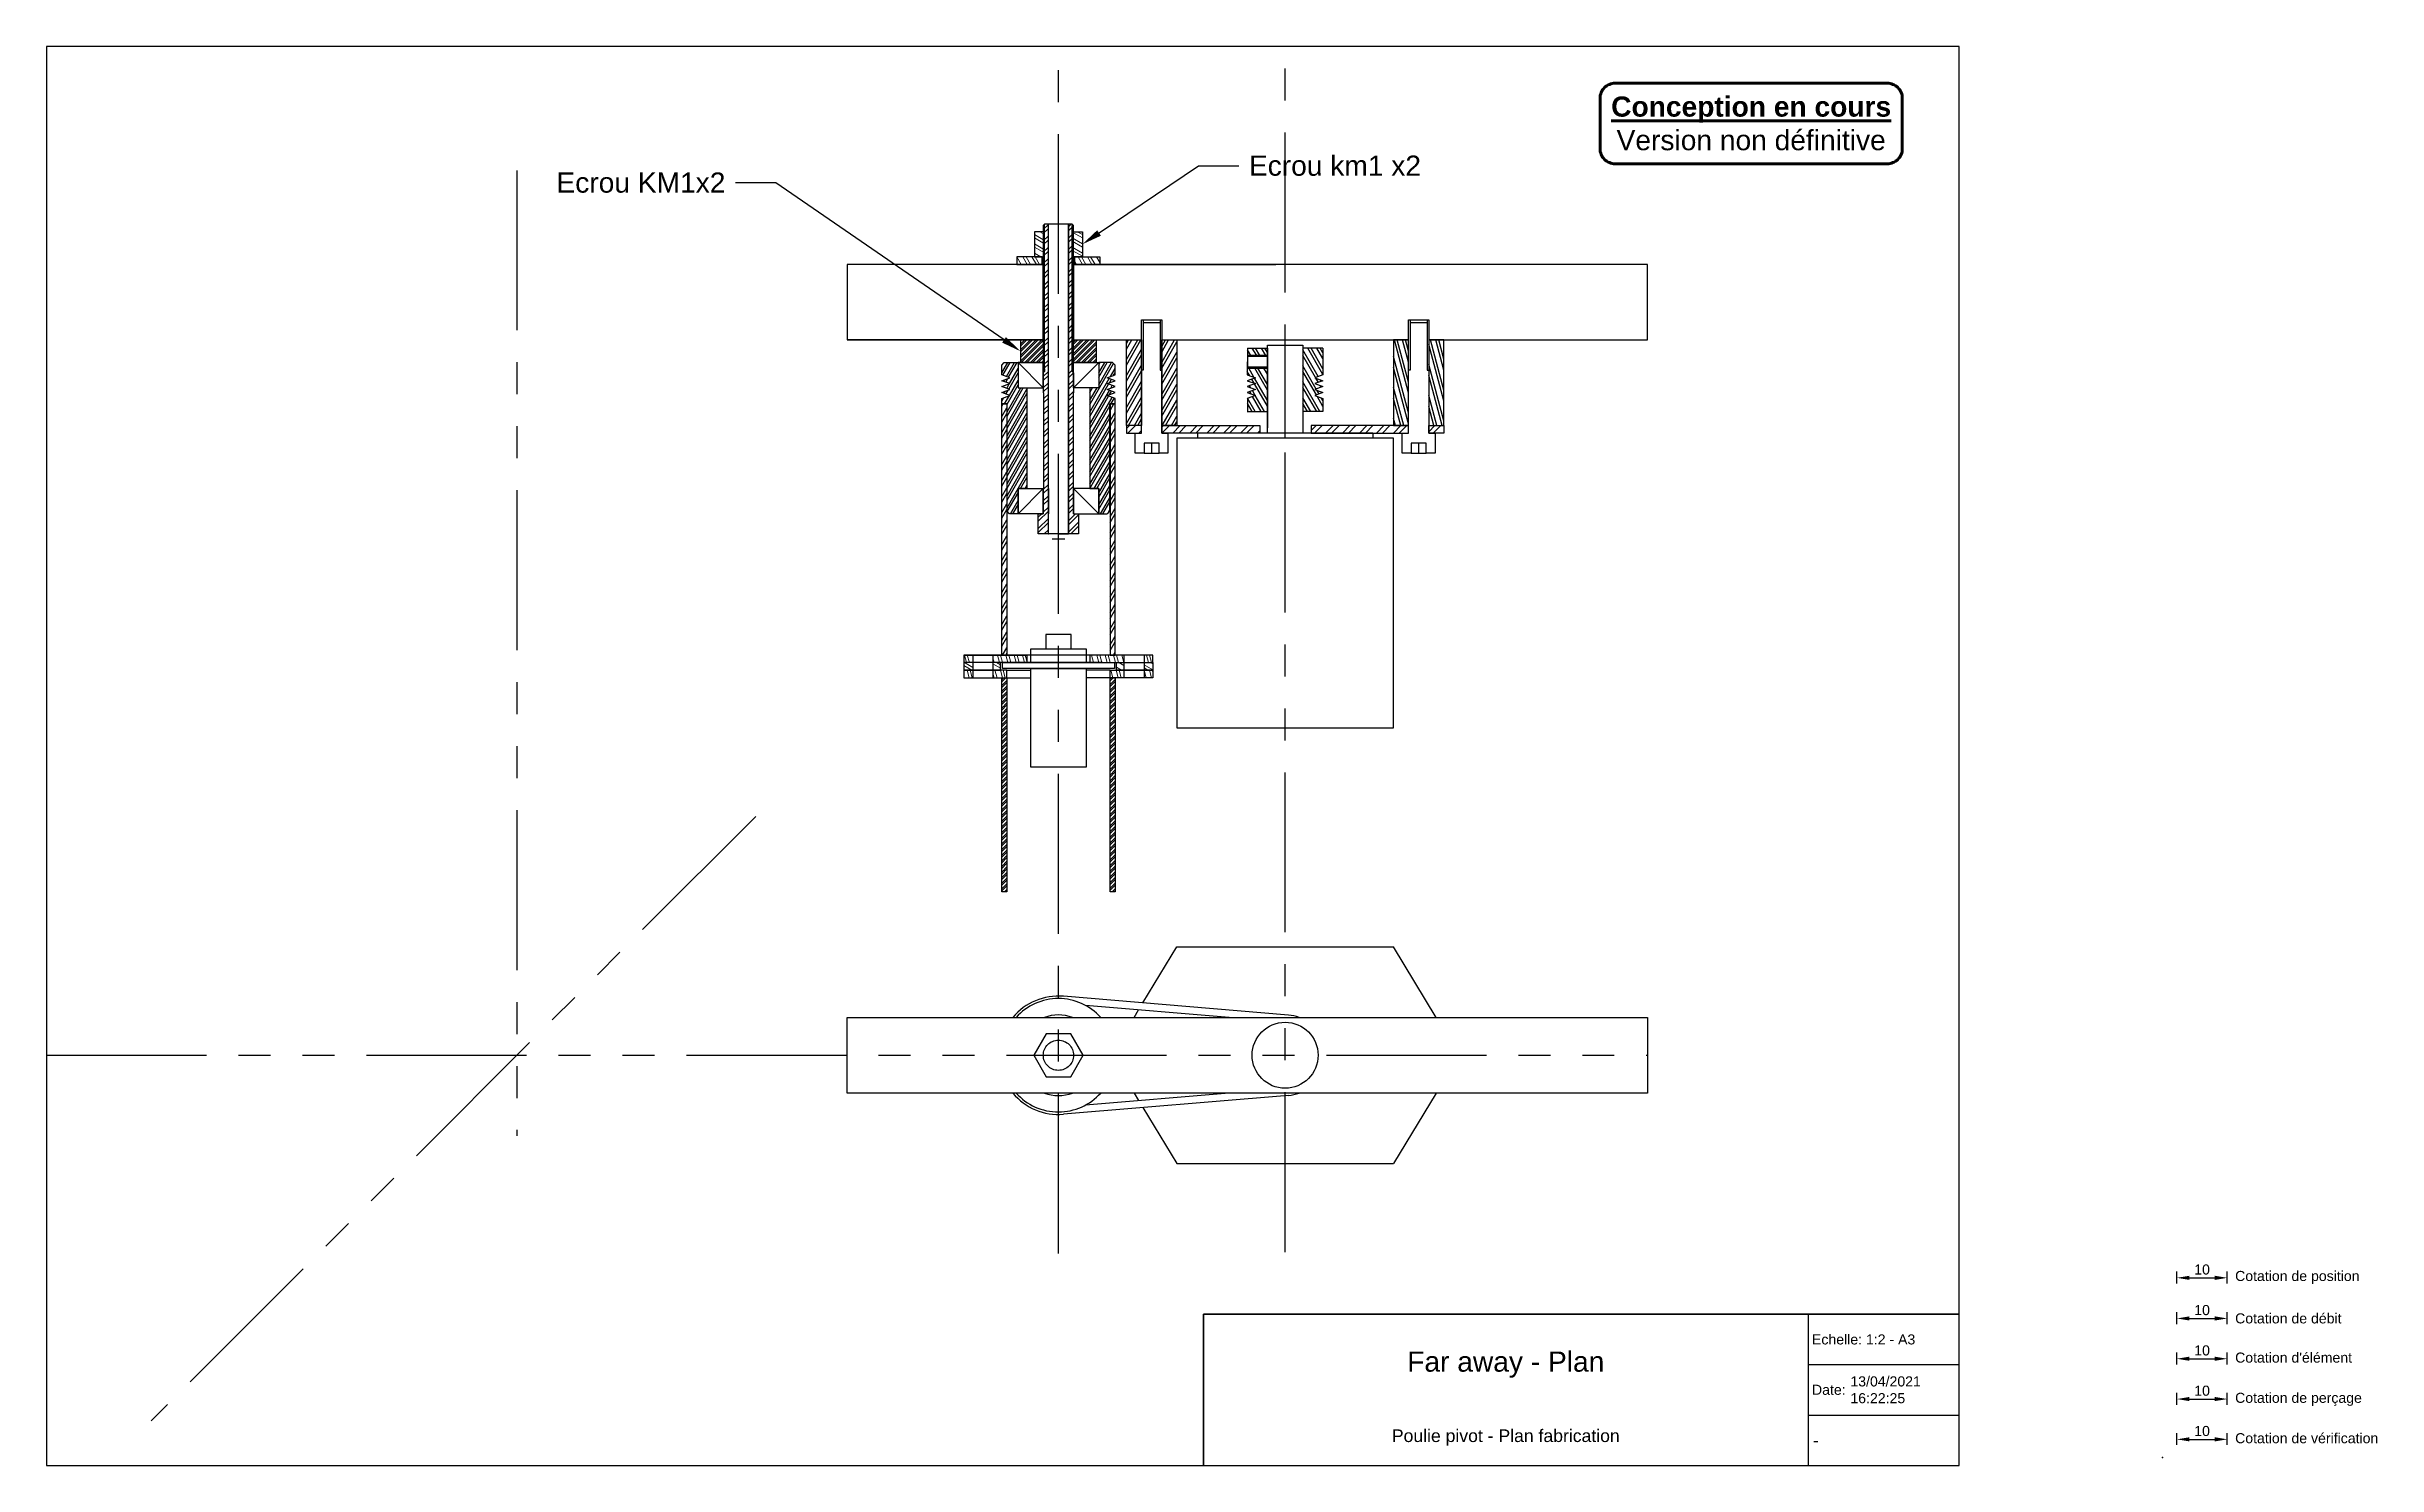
# Paper-space layout 'Plan - Pivot et motorisation' of a CAD drawing. Header units: millimetres. Extents: x 0 to 463, y 0 to 282.
# The model-space entities are those that its viewports show. They can reach past a viewport. Long polylines and large blocks are cut down to what shows.
import ezdxf
from ezdxf import colors
from ezdxf.entities.mleader import LeaderData, LeaderLine
from ezdxf.math import Vec2, Vec3

# ---------------------------------------------------------------- set-up
doc = ezdxf.new("R2010")
doc.units = ezdxf.units.MM
doc.linetypes.add('FANTOME2', pattern=[31.75, 15.875, -3.175, 3.175, -3.175, 3.175, -3.175])
for name, color, linetype in [('01 Element de construction', 40, 'FANTOME2'), ('02 Cotation de position', 172, 'Continuous'), ('02 Cotation débit', 190, 'Continuous'), ('02 Cotation perçage', 94, 'Continuous'), ('02 Cotation verification', 252, 'Continuous'), ('02 Cotation élément', 7, 'Continuous'), ('04 Axe usiné', 7, 'Continuous'), ('99 Cartouche', 7, 'Continuous')]:
    doc.layers.add(name, color=color, linetype=linetype)
doc.layers.add('03 Hachures', color=252, linetype='Continuous', lineweight=20)
doc.styles.add('Arial', font='arial.ttf')
doc.styles.get("Standard").update_dxf_attribs({"font": 'arial.ttf'})
doc.dimstyles.new('ISO-25', dxfattribs={"dimtxt": 2.5, "dimasz": 2.5, "dimexe": 1.25, "dimexo": 0.625, "dimtad": 1, "dimtxsty": 'Standard', "dimcen": 2.5, "dimadec": 0, "dimazin": 0, "dimtfac": 1, "dimtmove": 0, "dimatfit": 3, "dimfxl": 0, "dimarcsym": 0})
pattern_1 = [(45, (0, 0), (-1.122532, 1.122532), []), (45, (0, 0.7937), (-1.122532, 1.122532), [])]

# ---------------------------------------------------------------- blocks, each defined once
blk = doc.blocks.new('Conception en cours')
at = {"layer": '99 Cartouche', "color": 1, "lineweight": 100}
blk.add_lwpolyline([(-27, 8), (27, 8, -0.414214), (30, 5), (30, -5, -0.414214), (27, -8), (-27, -8, -0.414214), (-30, -5), (-30, 5, -0.414214)], format="xyb", close=True, dxfattribs=at)
at = {"layer": '99 Cartouche', "lineweight": 100, "insert": (0, 0), "char_height": 4, "attachment_point": 5, "style": 'Arial'}
blk.add_mtext_dynamic_manual_height_columns('{\\fArial|b1|i0|c0|p34;\\L\\C1;Conception en cours\\P\\fArial|b0|i0|c0|p34;\\lVersion non définitive}', width=68.9294, gutter_width=12.5, heights=[0], dxfattribs=at)
blk = doc.blocks.new('*D2')
at = {"layer": '02 Cotation débit', "color": 0, "lineweight": -2, "transparency": 16777216}
for p, q in [((423, 28.22), (423, 30.59)), ((425.5, 29.34), (430.5, 29.34)), ((433, 28.22), (433, 30.59))]:
    blk.add_line(p, q, dxfattribs=at)
at = {"layer": '02 Cotation débit', "color": 0, "transparency": 16777216}
for points in [[(425.5, 29.76), (425.5, 28.93), (423, 29.34)], [(430.5, 29.76), (430.5, 28.93), (433, 29.34)]]:
    blk.add_solid(points, dxfattribs=at)
at = {"layer": 'Defpoints', "color": 0, "transparency": 16777216}
for p in [(433, 29.34), (423, 27.6), (433, 27.6)]:
    blk.add_point(p, dxfattribs=at)
at = {"layer": '02 Cotation débit', "color": 0, "transparency": 16777216, "insert": (428, 30.99), "char_height": 2, "attachment_point": 5}
blk.add_mtext('10', dxfattribs=at)
blk = doc.blocks.new('*D3')
at = {"layer": '02 Cotation élément', "color": 0, "lineweight": -2, "transparency": 16777216}
for p, q in [((423, 20.22), (423, 22.59)), ((425.5, 21.34), (430.5, 21.34)), ((433, 20.22), (433, 22.59))]:
    blk.add_line(p, q, dxfattribs=at)
at = {"layer": '02 Cotation élément', "color": 0, "transparency": 16777216}
for points in [[(425.5, 21.76), (425.5, 20.93), (423, 21.34)], [(430.5, 21.76), (430.5, 20.93), (433, 21.34)]]:
    blk.add_solid(points, dxfattribs=at)
at = {"layer": 'Defpoints', "color": 0, "transparency": 16777216}
for p in [(423, 19.6), (433, 21.34), (433, 19.6)]:
    blk.add_point(p, dxfattribs=at)
at = {"layer": '02 Cotation élément', "color": 0, "transparency": 16777216, "insert": (428, 22.99), "char_height": 2, "attachment_point": 5}
blk.add_mtext('10', dxfattribs=at)
blk = doc.blocks.new('*D4')
at = {"layer": '02 Cotation perçage', "color": 0, "lineweight": -2, "transparency": 16777216}
for p, q in [((423, 12.22), (423, 14.59)), ((433, 12.22), (433, 14.59)), ((425.5, 13.34), (430.5, 13.34))]:
    blk.add_line(p, q, dxfattribs=at)
at = {"layer": '02 Cotation perçage', "color": 0, "transparency": 16777216}
for points in [[(425.5, 13.76), (425.5, 12.93), (423, 13.34)], [(430.5, 13.76), (430.5, 12.93), (433, 13.34)]]:
    blk.add_solid(points, dxfattribs=at)
at = {"layer": 'Defpoints', "color": 0, "transparency": 16777216}
for p in [(423, 11.6), (433, 13.34), (433, 11.6)]:
    blk.add_point(p, dxfattribs=at)
at = {"layer": '02 Cotation perçage', "color": 0, "transparency": 16777216, "insert": (428, 14.99), "char_height": 2, "attachment_point": 5}
blk.add_mtext('10', dxfattribs=at)
blk = doc.blocks.new('*D5')
at = {"layer": '02 Cotation verification', "color": 0, "lineweight": -2, "transparency": 16777216}
for p, q in [((423, 4.22), (423, 6.59)), ((425.5, 5.34), (430.5, 5.34)), ((433, 4.22), (433, 6.59))]:
    blk.add_line(p, q, dxfattribs=at)
at = {"layer": '02 Cotation verification', "color": 0, "transparency": 16777216}
for points in [[(425.5, 5.76), (425.5, 4.93), (423, 5.34)], [(430.5, 5.76), (430.5, 4.93), (433, 5.34)]]:
    blk.add_solid(points, dxfattribs=at)
at = {"layer": 'Defpoints', "color": 0, "transparency": 16777216}
for p in [(433, 5.34), (423, 3.6), (433, 3.6)]:
    blk.add_point(p, dxfattribs=at)
at = {"layer": '02 Cotation verification', "color": 0, "transparency": 16777216, "insert": (428, 6.99), "char_height": 2, "attachment_point": 5}
blk.add_mtext('10', dxfattribs=at)
blk = doc.blocks.new('*D6')
at = {"layer": '02 Cotation de position', "color": 0, "lineweight": -2, "transparency": 16777216}
for p, q in [((423, 36.29), (423, 38.66)), ((425.5, 37.41), (430.5, 37.41)), ((433, 36.29), (433, 38.66))]:
    blk.add_line(p, q, dxfattribs=at)
at = {"layer": '02 Cotation de position', "color": 0, "transparency": 16777216}
for points in [[(425.5, 37.82), (425.5, 36.99), (423, 37.41)], [(430.5, 37.82), (430.5, 36.99), (433, 37.41)]]:
    blk.add_solid(points, dxfattribs=at)
at = {"layer": 'Defpoints', "color": 0, "transparency": 16777216}
for p in [(433, 37.41), (423, 35.66), (433, 35.66)]:
    blk.add_point(p, dxfattribs=at)
at = {"layer": '02 Cotation de position', "color": 0, "transparency": 16777216, "insert": (428, 39.05), "char_height": 2, "attachment_point": 5}
blk.add_mtext('10', dxfattribs=at)
blk = doc.blocks.new('Collecteur trounant apresusinage')
blk.add_line((17.45, -11.1), (-17.45, -11.1))
for points in [[(-5, -5.6), (5, -5.6), (5, 0), (-5, 0)], [(-11, -5.6), (11, -5.6), (11, -11.1), (-11, -11.1)], [(-22.25, -11.1), (22.25, -11.1), (22.25, -13.5), (-22.25, -13.5)], [(-11, -13.5), (11, -13.5), (11, -52.6), (-11, -52.6)]]:
    blk.add_lwpolyline(points, close=True)
blk = doc.blocks.new('Poulie pivot')
for points in [[(-20.4, 0.84), (-20.4, 43.44), (-22.5, 43.44), (-22.5, 45.65), (-19.29, 46.82), (-22.5, 47.99), (-19.29, 49.16), (-22.5, 50.33), (-19.29, 51.5), (-22.5, 52.67), (-19.29, 53.84), (-22.5, 55.01), (-22.5, 58.84), (-21.5, 59.84), (-16, 59.84), (-16, 49.84), (-12.5, 49.84), (-12.5, 9.84), (-16, 9.84), (-16, -0.16), (-19.4, -0.16)], [(20.4, 0.84), (20.4, 43.44), (22.5, 43.44), (22.5, 45.65), (19.29, 46.82), (22.5, 47.99), (19.29, 49.16), (22.5, 50.33), (19.29, 51.5), (22.5, 52.67), (19.29, 53.84), (22.5, 55.01), (22.5, 58.84), (21.5, 59.84), (16, 59.84), (16, 49.84), (12.5, 49.84), (12.5, 9.84), (16, 9.84), (16, -0.16), (19.4, -0.16)]]:
    blk.add_lwpolyline(points, close=True)
blk = doc.blocks.new('Axe - Pivot principal')
at = {"layer": '02 Cotation élément'}
h = blk.add_hatch(dxfattribs=at)
h.set_pattern_fill('STEEL', color=256)
h.set_pattern_definition([(45, (-669.2442, 111.884), (-2.245064, 2.245064), []), (45, (-669.2442, 113.4716), (-2.245064, 2.245064), [])])
h.paths.add_polyline_path([(-4, 123), (-5.5, 123), (-5.5, 64.5), (-6, 64), (-6, 56), (-5.8, 56), (-5.8, 18), (-6, 18), (-6, 8), (-8, 8), (-8, 0), (-4, 0)])
h.paths.add_polyline_path([(5.5, 122.5), (5.5, 123), (4, 123), (4, 0), (8, 0), (8, 8), (6, 8), (6, 18), (5.8, 18), (5.8, 56), (6, 56), (6, 64), (5.5, 64.5)])
h.paths.add_polyline_path([(6, 122.5), (5.5, 123), (5.5, 122.5), (5.5, 66), (6, 66)], flags=17)
h.paths.add_polyline_path([(-5.5, 123), (-6, 122.5), (-6, 66), (-5.5, 66)], flags=17)
for p, q in [((-4, 0), (-4, 123)), ((-4, 0), (-4, 123)), ((4, 0), (4, 123)), ((4, 123), (4, 0)), ((-6, 66), (-5.5, 65.5)), ((-5.5, 65.5), (-5.5, 64.5)), ((6, 66), (5.5, 65.5)), ((-6, 64), (-5.5, 64.5)), ((-6, 64), (-6, 56)), ((-5.8, 56), (-6, 56)), ((6, 64), (5.5, 64.5)), ((-6, 8), (-6, 18)), ((-5.8, 18), (-6, 18)), ((-4, 18), (-4, 8)), ((4, 18), (4, 8)), ((5.8, 18), (6, 18)), ((6, 8), (6, 18)), ((-8, 0), (-8, 8)), ((-8, 8), (-6, 8)), ((-4, 0), (-8, 0)), ((0, 0), (-4, 0)), ((0, 0), (4, 0)), ((8, 0), (4, 0)), ((6, 8), (8, 8)), ((8, 8), (8, 0))]:
    blk.add_line(p, q, dxfattribs=at)
at = {"layer": '04 Axe usiné'}
for p, q in [((-6, 122.5), (-5.5, 123)), ((-6, 122.5), (-6, 66)), ((5.5, 123), (-5.5, 123)), ((-5.5, 64.5), (-5.5, 123)), ((5.5, 123), (5.5, 122.5)), ((6, 122.5), (5.5, 123)), ((5.5, 64.5), (5.5, 122.5)), ((6, 66), (6, 122.5)), ((-6, 66), (-5.5, 66)), ((6, 66), (5.5, 66)), ((-5.8, 18), (-5.8, 56)), ((6, 56), (5.8, 56)), ((5.8, 56), (5.8, 18)), ((6, 64), (6, 56)), ((6, 16), (6, 8)), ((-8, 0), (-8, 8)), ((-8, 8), (-6, 8)), ((8, 0), (-8, 0)), ((8, 8), (8, 0))]:
    blk.add_line(p, q, dxfattribs=at)

msp = doc.modelspace()

# ---------------------------------------------------------------- hatches: boundary and pattern name
h = msp.add_hatch()
h.set_pattern_fill('STEEL', color=256, angle=195)
h.set_pattern_definition([(240, (0, -1), (2.74963, -1.5875), []), (240, (0.411, -2.5334), (2.74963, -1.5875), [])])
h.paths.add_polyline_path([(57, 30.42), (57, -3.58), (63, -3.58), (63, 30.42)])
h.paths.add_polyline_path([(49, -3.58), (49, 30.42), (43, 30.42), (43, -3.58)])
h = msp.add_hatch()
h.set_pattern_fill('STEEL', color=256, angle=240)
h.set_pattern_definition([(285, (0, -1), (3.066814, 0.82175), []), (285, (1.3748, -1.7938), (3.066814, 0.82175), [])])
h.paths.add_polyline_path([(155, 30.42), (149, 30.42), (149, -3.58), (155, -3.58)])
h.paths.add_polyline_path([(169, 30.42), (163, 30.42), (163, -3.58), (169, -3.58)])
h = msp.add_hatch()
h.set_pattern_fill('STEEL', color=256, scale=0.75, angle=195)
h.set_pattern_definition([(240, (0, 0), (2.06222, -1.19062), []), (240, (0.3082, -1.15), (2.06222, -1.19062), [])])
h.paths.add_polyline_path([(-4.4, -37.58), (-4.4, 5.02), (-6.5, 5.02), (-6.5, 7.23), (-3.29, 8.4), (-6.5, 9.57), (-3.29, 10.74), (-6.5, 11.91), (-3.29, 13.08), (-6.5, 14.25), (-3.29, 15.42), (-6.5, 16.59), (-6.5, 20.42), (-5.5, 21.42), (0, 21.42), (0, 11.42), (3.5, 11.42), (3.5, -28.58), (0, -28.58), (0, -38.58), (-3.4, -38.58)])
h.paths.add_polyline_path([(36.4, -37.58), (36.4, 5.02), (38.5, 5.02), (38.5, 7.23), (35.29, 8.4), (38.5, 9.57), (35.29, 10.74), (38.5, 11.91), (35.29, 13.08), (38.5, 14.25), (35.29, 15.42), (38.5, 16.59), (38.5, 20.42), (37.5, 21.42), (32, 21.42), (32, 11.42), (28.5, 11.42), (28.5, -28.58), (32, -28.58), (32, -38.58), (35.4, -38.58)])
h = msp.add_hatch()
h.set_pattern_fill('STEEL', color=256, angle=75)
h.set_pattern_definition([(120, (0, 6e-05), (-2.74963, -1.5875), []), (120, (-1.5334, 0.411), (-2.74963, -1.5875), [])])
h.paths.add_polyline_path([(99, 19.22), (90.99, 19.22), (90.99, 16.59), (94.21, 15.42), (90.99, 14.25), (94.21, 13.08), (90.99, 11.91), (94.21, 10.74), (90.99, 9.57), (94.21, 8.4), (91.01, 7.23), (91.04, 2.02), (99, 2.07)])
h.paths.add_polyline_path([(91, 27.22), (91, 24.22), (99, 24.22), (99, 27.22)])
h.paths.add_polyline_path([(121.01, 27.22), (113, 27.22), (113, 2.02), (121.01, 2.02), (121.01, 7.23), (117.79, 8.4), (121.01, 9.57), (117.79, 10.74), (121.01, 11.91), (117.79, 13.08), (121.01, 14.25), (117.79, 15.42), (121.01, 16.59), (121.01, 19.42)])
h = msp.add_hatch()
h.set_pattern_fill('STEEL', color=256, angle=15)
h.set_pattern_definition([(60, (0, -10), (-2.74963, 1.5875), []), (60, (-0.411, -8.4666), (-2.74963, 1.5875), [])])
h.paths.add_polyline_path([(-6.5, 5.02), (-4.5, 5.02), (-4.5, -94.68), (-6.5, -94.68)])
h.paths.add_polyline_path([(38.5, 5.02), (36.5, 5.02), (36.5, -94.68), (38.5, -94.68)])
h = msp.add_hatch()
h.set_pattern_fill('STEEL', color=256, scale=1.5)
h.set_pattern_definition([(45, (0, -3), (-3.3676, 3.3676), []), (45, (0, -0.6188), (-3.3676, 3.3676), [])])
h.paths.add_polyline_path([(96, -3.58), (57, -3.58), (57, -6.58), (96, -6.58)])
h.paths.add_polyline_path([(49, -3.58), (43, -3.58), (43, -6.58), (49, -6.58)])
h.paths.add_polyline_path([(155, -3.58), (116.35, -3.58), (116.35, -6.58), (155, -6.58)])
h.paths.add_polyline_path([(169, -3.58), (163, -3.58), (163, -6.58), (169, -6.58)])
at = {"layer": '03 Hachures'}
h = msp.add_hatch(dxfattribs=at)
h.set_pattern_fill('STEEL', color=256, angle=105)
h.set_pattern_definition([(150, (0, -1), (-1.5875, -2.74963), []), (150, (-1.5334, -1.411), (-1.5875, -2.74963), [])])
h.paths.add_polyline_path([(10.5, 73.42), (6.5, 73.42), (6.5, 63.42), (10.5, 63.42)])
h.paths.add_polyline_path([(21.5, 73.42), (25.5, 73.42), (25.5, 63.42), (21.5, 63.42)])
h = msp.add_hatch(dxfattribs=at)
h.set_pattern_fill('STEEL', color=256, angle=75)
h.set_pattern_definition([(120, (0, -1), (-2.74963, -1.5875), []), (120, (-1.5334, -0.589), (-2.74963, -1.5875), [])])
h.paths.add_polyline_path([(-0.5, 63.42), (-0.5, 60.42), (9.5, 60.42), (9.5, 63.42)])
h.paths.add_polyline_path([(32.5, 63.42), (32.5, 60.42), (22.5, 60.42), (22.5, 63.42)])
h = msp.add_hatch(dxfattribs=at)
h.set_pattern_fill('STEEL', color=256, scale=0.5)
h.set_pattern_definition(pattern_1)
h.paths.add_polyline_path([(1, 21.42), (10.5, 21.42), (10.5, 30.42), (1, 30.42)])
h.paths.add_polyline_path([(31, 21.42), (21.5, 21.42), (21.5, 30.42), (31, 30.42)])
h = msp.add_hatch(dxfattribs=at)
h.set_pattern_fill('STEEL', color=256, angle=60)
h.set_pattern_definition([(105, (0, 50.9), (-3.066814, -0.82175), []), (105, (-1.3748, 51.6938), (-3.066814, -0.82175), [])])
h.paths.add_polyline_path([(3.5, -94.68), (-10, -94.68), (-10, -97.68), (3.5, -97.68)])
h.paths.add_polyline_path([(-18, -94.68), (-21.5, -94.68), (-21.5, -97.68), (-18, -97.68)])
h.paths.add_polyline_path([(42, -94.68), (28.5, -94.68), (28.5, -97.68), (42, -97.68)])
h.paths.add_polyline_path([(53.5, -94.68), (50, -94.68), (50, -97.68), (53.5, -97.68)])
h = msp.add_hatch(dxfattribs=at)
h.set_pattern_fill('STEEL', color=256, angle=105)
h.set_pattern_definition([(150, (0, 0), (-1.5875, -2.74963), []), (150, (-1.5334, -0.411), (-1.5875, -2.74963), [])])
h.paths.add_polyline_path([(-7, -97.68), (-10, -97.68), (-10, -100.68), (-7, -100.68)])
h.paths.add_polyline_path([(-18, -97.68), (-21.5, -97.68), (-21.5, -100.68), (-18, -100.68)])
h.paths.add_polyline_path([(42, -97.68), (39, -97.68), (39, -100.68), (42, -100.68)])
h.paths.add_polyline_path([(53.5, -97.68), (50, -97.68), (50, -100.68), (53.5, -100.68)])
h = msp.add_hatch(dxfattribs=at)
h.set_pattern_fill('STEEL', color=256, angle=60)
h.set_pattern_definition([(105, (0, 0), (-3.066814, -0.82175), []), (105, (-1.3748, 0.7938), (-3.066814, -0.82175), [])])
h.paths.add_polyline_path([(42, -100.68), (36.5, -100.68), (36.5, -103.68), (42, -103.68)])
h.paths.add_polyline_path([(53.5, -100.68), (50, -100.68), (50, -103.68), (53.5, -103.68)])
h.paths.add_polyline_path([(-4.5, -100.68), (-10, -100.68), (-10, -103.68), (-4.5, -103.68)])
h.paths.add_polyline_path([(-18, -100.68), (-21.5, -100.68), (-21.5, -103.68), (-18, -103.68)])
h = msp.add_hatch(dxfattribs=at)
h.set_pattern_fill('STEEL', color=256, scale=0.5)
h.set_pattern_definition(pattern_1)
h.paths.add_polyline_path([(-4.5, -103.68), (-6.5, -103.68), (-6.5, -188.68), (-4.5, -188.68)])
h.paths.add_polyline_path([(38.5, -103.68), (36.5, -103.68), (36.5, -188.68), (38.5, -188.68)])

# ---------------------------------------------------------------- linework, layer by layer
for p, q in [((22, 60.42), (102.25, 60.42)), ((49.6, 38.42), (49.6, 18.42)), ((49.6, 37.42), (56.4, 37.42)), ((56.4, 38.42), (56.4, 18.42)), ((155.6, 38.42), (155.6, 18.42)), ((155.6, 37.42), (162.4, 37.42)), ((162.4, 38.42), (162.4, 18.42)), ((9.5, 30.42), (-67.89, 30.42)), ((106, -8.58), (106, 28.42)), ((10, 11.42), (0, 21.42)), ((22, 11.42), (32, 21.42)), ((91, 27.22), (99, 27.22)), ((99, 23.82), (91, 23.82)), ((99, 19.62), (91, 19.62)), ((99, 27.22), (99, 6.07)), ((99, 24.22), (99, 23.82)), ((99, 23.42), (99, -4.52)), ((121.01, 27.22), (113, 27.22)), ((113, 23.42), (113, -6.58)), ((121.01, 27.22), (121.01, 18.59)), ((49.6, 18.42), (49, 18.42)), ((56.4, 18.42), (57, 18.42)), ((155.6, 18.42), (155, 18.42)), ((162.4, 18.42), (163, 18.42)), ((90.99, 2.02), (99, 2.07)), ((91.01, 7.23), (91.04, 2.02)), ((121.01, 2.02), (113, 2.02)), ((121.01, 7.23), (121.01, 2.02)), ((71.2, -6.58), (71.2, -8.58)), ((140.8, -6.58), (71.2, -6.58)), ((140.8, -6.58), (140.8, -8.58)), ((50, -14.58), (56, -14.58)), ((53, -10.58), (53, -14.58)), ((156, -14.58), (162, -14.58)), ((159, -10.58), (159, -14.58)), ((10, -28.58), (0, -38.58)), ((22, -28.58), (32, -38.58)), ((13.5, -48.58), (18.5, -48.58)), ((-21.5, -94.68), (3.5, -94.68)), ((-21.5, -94.68), (-21.5, -97.68)), ((53.5, -94.68), (-21.5, -94.68)), ((3.5, -97.68), (-21.5, -97.68)), ((-18, -94.68), (-18, -97.68)), ((-18, -97.68), (-18, -100.68)), ((-18, -100.68), (-18, -103.68)), ((-10, -94.68), (-10, -97.68)), ((-10, -97.68), (-10, -100.68)), ((-10, -100.68), (-10, -103.68)), ((-6.5, -97.68), (38.5, -97.68)), ((-4.5, -100.68), (5, -100.68)), ((3.5, -94.68), (3.5, -97.68)), ((36.5, -100.68), (27, -100.68)), ((53.5, -94.68), (28.5, -94.68)), ((28.5, -94.68), (28.5, -97.68)), ((28.5, -97.68), (53.5, -97.68)), ((42, -94.68), (42, -97.68)), ((42, -97.68), (42, -100.68)), ((42, -100.68), (42, -103.68)), ((50, -94.68), (50, -97.68)), ((50, -97.68), (50, -100.68)), ((50, -100.68), (50, -103.68)), ((53.5, -97.68), (53.5, -94.68)), ((-4.5, -103.68), (5, -103.68)), ((36.5, -103.68), (27, -103.68)), ((49.53, -232.8), (63, -210.58)), ((63, -210.58), (149, -210.58)), ((165.97, -238.58), (149, -210.58)), ((107.33, -237.63), (17.96, -230.17)), ((83.8, -238.58), (26.78, -233.82)), ((46.03, -238.58), (47.85, -235.58)), ((107.33, -269.54), (17.96, -277)), ((83.8, -268.58), (26.78, -273.35)), ((46.03, -268.58), (47.85, -271.59)), ((49.53, -274.37), (63, -296.58)), ((165.97, -268.58), (149, -296.58)), ((63, -296.58), (149, -296.58))]:
    msp.add_line(p, q)
for points in [[(10.5, 73.42), (6.5, 73.42), (6.5, 63.42), (10.5, 63.42)], [(21.5, 73.42), (25.5, 73.42), (25.5, 63.42), (21.5, 63.42)], [(-67.89, 30.42), (10, 30.42), (10, 60.42), (-67.89, 60.42)], [(-0.5, 63.42), (-0.5, 60.42), (9.5, 60.42), (9.5, 63.42)], [(32.5, 63.42), (32.5, 60.42), (22.5, 60.42), (22.5, 63.42)], [(1, 21.42), (10.5, 21.42), (10.5, 30.42), (1, 30.42)], [(31, 21.42), (21.5, 21.42), (21.5, 30.42), (31, 30.42)], [(43, 30.42), (49, 30.42), (49, -3.58), (43, -3.58)], [(43, 30.42), (49, 30.42), (49, -3.58), (43, -3.58)], [(57, 30.42), (63, 30.42), (63, -3.58), (57, -3.58)], [(57, 30.42), (63, 30.42), (63, -3.58), (57, -3.58)], [(113, -6.58), (99, -6.58), (99, 28.42), (113, 28.42)], [(155, 30.42), (149, 30.42), (149, -3.58), (155, -3.58)], [(155, 30.42), (149, 30.42), (149, -3.58), (155, -3.58)], [(169, 30.42), (163, 30.42), (163, -3.58), (169, -3.58)], [(169, 30.42), (163, 30.42), (163, -3.58), (169, -3.58)], [(0, 11.42), (10, 11.42), (10, 21.42), (0, 21.42)], [(32, 11.42), (22, 11.42), (22, 21.42), (32, 21.42)], [(91, 19.22), (99, 19.22), (99, 24.22), (91, 24.22)], [(-6.5, 5.02), (-4.5, 5.02), (-4.5, -94.68), (-6.5, -94.68)], [(38.5, 5.02), (36.5, 5.02), (36.5, -94.68), (38.5, -94.68)], [(49, -3.58), (43, -3.58), (43, -6.58), (49, -6.58)], [(49, -3.58), (43, -3.58), (43, -6.58), (49, -6.58)], [(57, -3.58), (96, -3.58), (96, -6.58), (57, -6.58)], [(57, -3.58), (96, -3.58), (96, -6.58), (57, -6.58)], [(63, -123.58), (149, -123.58), (149, -8.58), (63, -8.58)], [(155, -3.58), (116.35, -3.58), (116.35, -6.58), (155, -6.58)], [(155, -3.58), (116.35, -3.58), (116.35, -6.58), (155, -6.58)], [(163, -3.58), (169, -3.58), (169, -6.58), (163, -6.58)], [(163, -3.58), (169, -3.58), (169, -6.58), (163, -6.58)], [(0, -28.58), (10, -28.58), (10, -38.58), (0, -38.58)], [(32, -28.58), (22, -28.58), (22, -38.58), (32, -38.58)], [(-21.5, -100.68), (-7, -100.68), (-7, -97.68), (-21.5, -97.68)], [(-4.5, -100.68), (-21.5, -100.68), (-21.5, -103.68), (-4.5, -103.68)], [(36.5, -100.68), (53.5, -100.68), (53.5, -103.68), (36.5, -103.68)], [(53.5, -100.68), (39, -100.68), (39, -97.68), (53.5, -97.68)], [(-4.5, -188.68), (-6.5, -188.68), (-6.5, -103.68), (-4.5, -103.68)], [(38.5, -188.68), (36.5, -188.68), (36.5, -103.68), (38.5, -103.68)], [(-67.89, -238.58), (249.88, -238.58), (249.88, -268.58), (-67.89, -268.58)], [(11.09, -245.08), (6.19, -253.58), (11.09, -262.08), (20.91, -262.08), (25.81, -253.58), (20.91, -245.08)]]:
    msp.add_lwpolyline(points, close=True)
for points in [[(22, 30.42), (49, 30.42), (49, 38.42), (57, 38.42), (57, 30.42), (155, 30.42), (155, 38.42), (163, 38.42), (163, 30.42), (249.88, 30.42), (249.88, 60.42), (22, 60.42), (22, 30.42)], [(57, 38.42), (57, -6.58), (59.5, -6.58), (59.5, -14.58), (56, -14.58), (56, -10.58), (53, -10.58), (50, -10.58), (50, -14.58), (46.5, -14.58), (46.5, -6.58), (49, -6.58), (49, 38.42), (57, 38.42)], [(163, 38.42), (163, -6.58), (165.5, -6.58), (165.5, -14.58), (162, -14.58), (162, -10.58), (159, -10.58), (156, -10.58), (156, -14.58), (152.5, -14.58), (152.5, -6.58), (155, -6.58), (155, 38.42), (163, 38.42)], [(91, 27.22), (90.99, 16.59), (94.21, 15.42), (90.99, 14.25), (94.21, 13.08), (90.99, 11.91), (94.21, 10.74), (90.99, 9.57), (94.21, 8.4), (90.99, 7.23)], [(121.01, 19.42), (121.01, 16.59), (117.79, 15.42), (121.01, 14.25), (117.79, 13.08), (121.01, 11.91), (117.79, 10.74), (121.01, 9.57), (117.79, 8.4), (121.01, 7.23)]]:
    msp.add_lwpolyline(points)
for centre, radius in [((106, -253.58), 13.1), ((16, -253.58), 6)]:
    msp.add_circle(centre, radius)
for centre, radius, start, end in [((16, -253.58), 23.5, 85.22585, 140.33499), ((16, -253.58), 22.51, 41.78083, 138.21917), ((16, -253.58), 16, 69.63587, 110.36413), ((106, -253.58), 16.01, 69.54493, 85.22585), ((16, -253.58), 23.5, 219.66501, 274.77415), ((16, -253.58), 22.51, 221.78083, 318.21917), ((16, -253.58), 16, 249.63587, 290.36413), ((106, -253.58), 16.01, 274.77415, 290.45507)]:
    msp.add_arc(centre, radius, start, end)
at = {"layer": '01 Element de construction'}
for p, q in [((106, -331.75), (106, 260.69)), ((16, -332.31), (16, 255.47)), ((-199, 97.75), (-199, -285.53)), ((-104.16, -158.74), (-344.14, -398.73)), ((-457.72, -253.58), (249.88, -253.58))]:
    msp.add_line(p, q, dxfattribs=at)
at = {"layer": '02 Cotation élément'}
msp.add_line((50, -94.68), (42, -94.68), dxfattribs=at)

# ---------------------------------------------------------------- block references
for name, p in [('Poulie pivot', (16, -38.42)), ('Collecteur trounant apresusinage', (16, -86.58))]:
    msp.add_blockref(name, p)
msp.add_blockref('Axe - Pivot principal', (16, -46.58), dxfattribs=at)

psp = doc.layouts.new('Plan - Pivot et motorisation')

# ---------------------------------------------------------------- linework, layer by layer
at = {"layer": '99 Cartouche'}
for p, q in [((379.799, 30.171), (349.799, 30.171)), ((349.799, 30.171), (349.799, 0.171)), ((349.799, 30.171), (349.799, 20.171)), ((349.799, 20.171), (379.799, 20.171)), ((349.799, 20.171), (349.799, 10.171)), ((349.799, 10.171), (379.799, 10.171)), ((349.799, 10.171), (349.799, 0.171))]:
    psp.add_line(p, q, dxfattribs=at)
for points in [[(379.799, 30.171), (379.799, 281.828), (0.19, 281.828), (0.195, 0.171), (229.799, 0.171), (229.799, 30.171), (379.799, 30.171)], [(229.799, 0.171), (379.799, 0.171), (379.799, 30.171), (229.799, 30.171)]]:
    psp.add_lwpolyline(points, close=True, dxfattribs=at)
psp.add_point((420.165, 1.724), dxfattribs=at)

# ---------------------------------------------------------------- block references
psp.add_blockref('Conception en cours', (338.503, 266.563))

# ---------------------------------------------------------------- texts
at = {"layer": '02 Cotation de position', "insert": (433.002, 37.473), "char_height": 2, "attachment_point": 4}
psp.add_mtext_dynamic_manual_height_columns('  Cotation de position', width=30.72727, gutter_width=12.5, heights=[0], dxfattribs=at)
at = {"layer": '02 Cotation débit', "insert": (433.002, 29.342), "char_height": 2, "attachment_point": 4}
psp.add_mtext_dynamic_manual_height_columns('  Cotation de débit', width=30.23934, gutter_width=12.5, heights=[0], dxfattribs=at)
at = {"layer": '02 Cotation perçage', "insert": (433.002, 13.281), "char_height": 2, "attachment_point": 4}
psp.add_mtext_dynamic_manual_height_columns('  Cotation de perçage', width=31.05256, gutter_width=12.5, heights=[0], dxfattribs=at)
at = {"layer": '02 Cotation verification', "insert": (433.002, 5.558), "char_height": 2, "attachment_point": 4}
psp.add_mtext_dynamic_manual_height_columns('  Cotation de vérification', width=34.46804, gutter_width=12.5, heights=[0], dxfattribs=at)
at = {"layer": '02 Cotation élément', "insert": (433.002, 21.558), "char_height": 2, "attachment_point": 4}
psp.add_mtext_dynamic_manual_height_columns("  Cotation d'élément ", width=30.40198, gutter_width=12.5, heights=[0], dxfattribs=at)
at = {"layer": '99 Cartouche'}
for s, width, heights, insert, char_height, attachment_point in [('\\pt22; Echelle: 1:2 - A3', 37.86093, [2.563], (349.799, 25.165), 2, 4), ('Far away - Plan', 95.70382, [12.033], (289.799, 20.171), 4, 5), (' Date:', 37.86093, [0], (349.799, 15.171), 2, 4), ('13/04/2021\\P16:22:25', 37.86093, [9.785], (358.199, 15.165), 2, 4), ('Poulie pivot - Plan fabrication', 71.40763, [0], (289.799, 5.684), 2.5, 5), (' -', 37.86093, [0], (349.799, 5.165), 2.5, 4)]:
    psp.add_mtext_dynamic_manual_height_columns(s, width=width, gutter_width=12.5, heights=heights, dxfattribs=dict(at, insert=insert, char_height=char_height, attachment_point=attachment_point))

# ---------------------------------------------------------------- dimensions: what is measured, and where the dimension line sits
at = {"layer": '02 Cotation de position'}
dim = psp.add_linear_dim(base=(433.002, 37.408), p1=(423.002, 35.664), p2=(433.002, 35.664), dimstyle='ISO-25', override={"dimtxt": 2}, dxfattribs=at)
dim.commit()
dim.dimension.update_dxf_attribs({"geometry": '*D6', "text_midpoint": (428.002, 39.054)})
at = {"layer": '02 Cotation débit'}
dim = psp.add_linear_dim(base=(433.002, 29.342), p1=(423.002, 27.598), p2=(433.002, 27.598), dimstyle='ISO-25', override={"dimtxt": 2}, dxfattribs=at)
dim.commit()
dim.dimension.update_dxf_attribs({"geometry": '*D2', "text_midpoint": (428.002, 30.988)})
at = {"layer": '02 Cotation perçage'}
dim = psp.add_linear_dim(base=(433.002, 13.342), p1=(423.002, 11.598), p2=(433.002, 11.598), dimstyle='ISO-25', override={"dimtxt": 2}, dxfattribs=at)
dim.commit()
dim.dimension.update_dxf_attribs({"geometry": '*D4', "text_midpoint": (428.002, 14.988)})
at = {"layer": '02 Cotation verification'}
dim = psp.add_linear_dim(base=(433.002, 5.342), p1=(423.002, 3.598), p2=(433.002, 3.598), dimstyle='ISO-25', override={"dimtxt": 2}, dxfattribs=at)
dim.commit()
dim.dimension.update_dxf_attribs({"geometry": '*D5', "text_midpoint": (428.002, 6.988)})
at = {"layer": '02 Cotation élément'}
dim = psp.add_linear_dim(base=(433.002, 21.342), p1=(423.002, 19.598), p2=(433.002, 19.598), dimstyle='ISO-25', override={"dimtxt": 2}, dxfattribs=at)
dim.commit()
dim.dimension.update_dxf_attribs({"geometry": '*D3', "text_midpoint": (428.002, 22.988)})

# ---------------------------------------------------------------- leaders
ml = psp.add_multileader_mtext('Standard')
ml.set_content('Ecrou km1 x2', color=256)
ml.set_leader_properties()
ml.build(insert=Vec2(0, 0))
ctx = ml.context
ctx.base_point, ctx.plane_origin = Vec3(236.816, 258.162), Vec3(205.757, 242.588)
notes = []
notes.append((ctx, [(0, (1, 1, 0), (228.816, 258.162), (1, 0), 8, [(0, [(205.757, 242.588)], 0, [])])]))
ctx.mtext.insert, ctx.mtext.flow_direction = Vec3(238.816, 260.195), 5
ml = psp.add_multileader_mtext('Standard')
ml.set_content('Ecrou KM1x2', color=256)
ml.set_leader_properties()
ml.build(insert=Vec2(0, 0))
ctx = ml.context
ctx.base_point, ctx.plane_origin = Vec3(100.114, 254.804), Vec3(193.507, 221.338)
ctx.text_align_type = 2
notes.append((ctx, [(0, (1, 1, 0), (144.919, 254.804), (-1, 0), 8, [(0, [(193.507, 221.338)], 0, [])])]))
ctx.mtext.insert, ctx.mtext.alignment, ctx.mtext.flow_direction = Vec3(134.919, 256.837), 3, 5
for ctx, leaders in notes:
    for number, flags, end, landing, length, lines in leaders:
        leader = LeaderData()
        leader.index, (leader.has_last_leader_line, leader.has_dogleg_vector, leader.attachment_direction) = number, flags
        leader.last_leader_point, leader.dogleg_vector, leader.dogleg_length = Vec3(end), Vec3(landing), length
        for number, points, colour, breaks in lines:
            line = LeaderLine()
            line.index, line.vertices, line.color, line.breaks = number, Vec3.list(points), colors.encode_raw_color(colour), breaks
            leader.lines.append(line)
        ctx.leaders.append(leader)

# ---------------------------------------------------------------- viewports
at = {"layer": '99 Cartouche'}
vp = psp.add_viewport(center=(189.995, 140.999), size=(379.609, 281.65708), view_center_point=(-6.024, -134.761), view_height=563.31415, dxfattribs=at)
vp.dxf.flags = 0x10000  # cut along an outline
vp.dxf.clipping_boundary_handle = psp.add_lwpolyline([(379.799, 30.171), (379.799, 281.828), (0.19, 281.828), (0.195, 0.171), (229.799, 0.171), (229.799, 30.171), (379.799, 30.171)], format="xyb", close=True, dxfattribs={"invisible": 1}).dxf.handle

doc.saveas('drawing.dxf')
